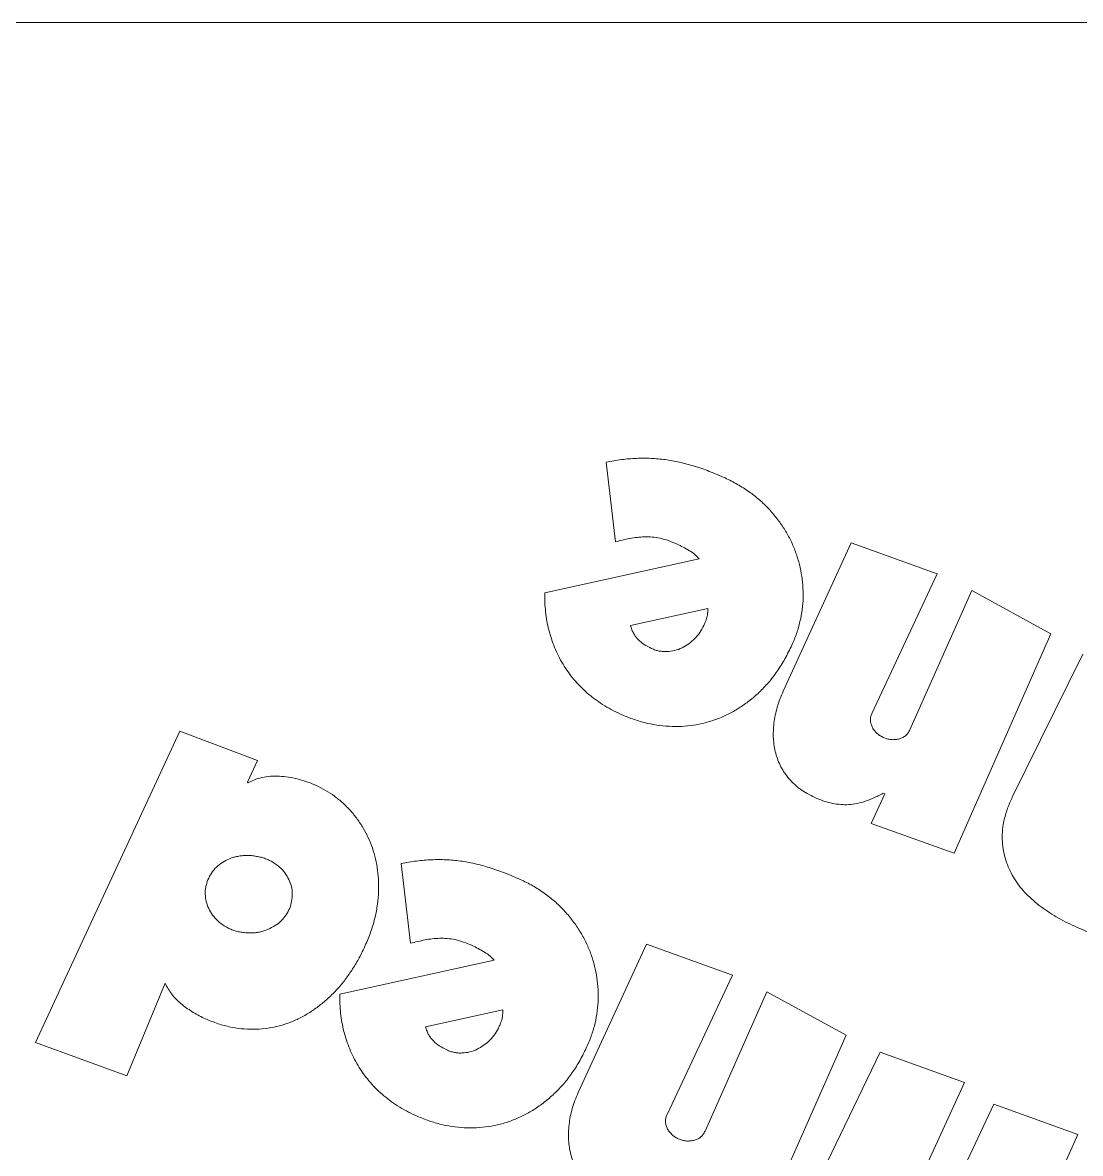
# Model space of a CAD drawing. Header units: inches. Extents: x 0.3 to 10.08, y -5.3 to -0.21.
# Drawn here: x 4.498 to 5.583, y -1.375 to -0.214 of the extents above; entities that cross this region are included whole.
import ezdxf

# ---------------------------------------------------------------- set-up
doc = ezdxf.new("R2010")
doc.units = ezdxf.units.IN
doc.header["$MEASUREMENT"] = 0
doc.layers.add('Layer 1', color=7, linetype='Continuous')

# ---------------------------------------------------------------- blocks, each defined once
blk = doc.blocks.new('block 166')
at = {"layer": 'Layer 1', "color": 7, "lineweight": 15, "true_color": 0xffffff}
blk.add_open_spline([(4.987, -1.2448), (4.9857, -1.2472), (4.9845, -1.2496), (4.983, -1.2519), (4.9815, -1.2541), (4.9797, -1.2562), (4.9778, -1.2582), (4.9759, -1.2601), (4.9738, -1.2619), (4.9716, -1.2635), (4.9694, -1.2651), (4.9671, -1.2665), (4.9646, -1.2676), (4.9622, -1.2688), (4.9597, -1.2697), (4.9571, -1.2704), (4.9545, -1.2711), (4.9519, -1.2714), (4.9493, -1.2715), (4.9479, -1.2716), (4.9466, -1.2716), (4.9452, -1.2715), (4.9439, -1.2714), (4.9426, -1.2712), (4.9413, -1.2709), (4.9399, -1.2706), (4.9386, -1.2703), (4.9373, -1.2699), (4.936, -1.2695), (4.9347, -1.2689), (4.9334, -1.2683)], degree=3, knots=[0, 0, 0, 0, 1, 1, 1, 2, 2, 2, 3, 3, 3, 4, 4, 4, 5, 5, 5, 6, 6, 6, 7, 7, 7, 8, 8, 8, 9, 9, 9, 10, 10, 10, 10], dxfattribs=at)
blk = doc.blocks.new('block 167')
at = {"layer": 'Layer 1', "color": 7, "lineweight": 15, "true_color": 0xffffff}
blk.add_lwpolyline([(4.9118, -1.2447), (4.9909, -1.2271)], dxfattribs=at)
blk = doc.blocks.new('block 168')
at = {"layer": 'Layer 1', "color": 7, "lineweight": 15, "true_color": 0xffffff}
blk.add_open_spline([(4.9334, -1.2683), (4.9308, -1.267), (4.9282, -1.2658), (4.9258, -1.2642), (4.9236, -1.2628), (4.9215, -1.2611), (4.9197, -1.2592), (4.9188, -1.2583), (4.9179, -1.2574), (4.9172, -1.2563), (4.9164, -1.2553), (4.9157, -1.2541), (4.915, -1.253), (4.9144, -1.2517), (4.9137, -1.2504), (4.9132, -1.2491), (4.9127, -1.2476), (4.9123, -1.2461), (4.9118, -1.2447)], degree=3, knots=[0, 0, 0, 0, 1, 1, 1, 2, 2, 2, 3, 3, 3, 4, 4, 4, 5, 5, 5, 6, 6, 6, 6], dxfattribs=at)
blk = doc.blocks.new('block 169')
at = {"layer": 'Layer 1', "color": 7, "lineweight": 15, "true_color": 0xffffff}
blk.add_open_spline([(4.9909, -1.2271), (4.9909, -1.2283), (4.9909, -1.2296), (4.9909, -1.2308), (4.9908, -1.232), (4.9908, -1.2332), (4.9906, -1.2343), (4.9905, -1.235), (4.9904, -1.2356), (4.9902, -1.2363), (4.99, -1.2371), (4.9898, -1.2379), (4.9895, -1.2386), (4.9891, -1.2396), (4.9888, -1.2405), (4.9884, -1.2415), (4.988, -1.2426), (4.9875, -1.2437), (4.987, -1.2448)], degree=3, knots=[0, 0, 0, 0, 1, 1, 1, 2, 2, 2, 3, 3, 3, 4, 4, 4, 5, 5, 5, 6, 6, 6, 6], dxfattribs=at)
blk = doc.blocks.new('block 170')
at = {"layer": 'Layer 1', "color": 7, "lineweight": 15, "true_color": 0xffffff}
blk.add_open_spline([(4.7749, -1.1119), (4.7746, -1.1143), (4.7742, -1.1168), (4.7736, -1.1192), (4.7729, -1.1217), (4.7719, -1.1241), (4.7707, -1.1264), (4.7694, -1.1287), (4.768, -1.1309), (4.7663, -1.1329), (4.7646, -1.135), (4.7627, -1.1368), (4.7607, -1.1385), (4.7585, -1.1402), (4.7562, -1.1416), (4.7538, -1.1428), (4.7513, -1.1442), (4.7486, -1.1453), (4.7459, -1.1462), (4.7445, -1.1466), (4.743, -1.1471), (4.7415, -1.1474), (4.74, -1.1477), (4.7385, -1.1479), (4.7369, -1.1481), (4.7353, -1.1482), (4.7337, -1.1483), (4.732, -1.1483), (4.7303, -1.1483), (4.7286, -1.1482), (4.7269, -1.1481)], degree=3, knots=[0, 0, 0, 0, 1, 1, 1, 2, 2, 2, 3, 3, 3, 4, 4, 4, 5, 5, 5, 6, 6, 6, 7, 7, 7, 8, 8, 8, 9, 9, 9, 10, 10, 10, 10], dxfattribs=at)
blk = doc.blocks.new('block 171')
at = {"layer": 'Layer 1', "color": 7, "lineweight": 15, "true_color": 0xffffff}
blk.add_open_spline([(4.6858, -1.1049), (4.6862, -1.1023), (4.6865, -1.0998), (4.6872, -1.0974), (4.6879, -1.0949), (4.6889, -1.0925), (4.6901, -1.0902), (4.6913, -1.0879), (4.6928, -1.0858), (4.6944, -1.0838), (4.6961, -1.0818), (4.698, -1.0799), (4.7001, -1.0783), (4.7022, -1.0766), (4.7045, -1.0752), (4.7069, -1.0739), (4.7094, -1.0726), (4.712, -1.0716), (4.7147, -1.0707), (4.7161, -1.0703), (4.7175, -1.07), (4.719, -1.0697), (4.7205, -1.0694), (4.722, -1.0692), (4.7235, -1.0691), (4.7251, -1.0689), (4.7266, -1.0688), (4.7282, -1.0688), (4.7299, -1.0688), (4.7315, -1.0689), (4.7332, -1.069)], degree=3, knots=[0, 0, 0, 0, 1, 1, 1, 2, 2, 2, 3, 3, 3, 4, 4, 4, 5, 5, 5, 6, 6, 6, 7, 7, 7, 8, 8, 8, 9, 9, 9, 10, 10, 10, 10], dxfattribs=at)
blk = doc.blocks.new('block 172')
at = {"layer": 'Layer 1', "color": 7, "lineweight": 15, "true_color": 0xffffff}
blk.add_open_spline([(4.7269, -1.1481), (4.7253, -1.1479), (4.7237, -1.1477), (4.7221, -1.1474), (4.7205, -1.1472), (4.7189, -1.1469), (4.7174, -1.1464), (4.7159, -1.146), (4.7145, -1.1455), (4.7131, -1.145), (4.7117, -1.1444), (4.7103, -1.1438), (4.709, -1.1431), (4.7065, -1.1418), (4.704, -1.1403), (4.7017, -1.1385), (4.6996, -1.1369), (4.6976, -1.135), (4.6958, -1.133), (4.694, -1.131), (4.6924, -1.1289), (4.691, -1.1267), (4.6897, -1.1244), (4.6887, -1.122), (4.6878, -1.1196), (4.687, -1.1172), (4.6863, -1.1147), (4.686, -1.1122), (4.6857, -1.1098), (4.6857, -1.1073), (4.6858, -1.1049)], degree=3, knots=[0, 0, 0, 0, 1, 1, 1, 2, 2, 2, 3, 3, 3, 4, 4, 4, 5, 5, 5, 6, 6, 6, 7, 7, 7, 8, 8, 8, 9, 9, 9, 10, 10, 10, 10], dxfattribs=at)
blk = doc.blocks.new('block 173')
at = {"layer": 'Layer 1', "color": 7, "lineweight": 15, "true_color": 0xffffff}
blk.add_open_spline([(4.7332, -1.069), (4.7349, -1.0692), (4.7366, -1.0694), (4.7382, -1.0697), (4.7398, -1.0699), (4.7414, -1.0703), (4.743, -1.0707), (4.7445, -1.0711), (4.746, -1.0715), (4.7475, -1.0721), (4.7489, -1.0726), (4.7503, -1.0732), (4.7516, -1.0738), (4.7542, -1.0751), (4.7566, -1.0766), (4.7589, -1.0783), (4.7611, -1.0799), (4.7631, -1.0817), (4.7649, -1.0837), (4.7667, -1.0857), (4.7682, -1.0878), (4.7696, -1.0901), (4.7709, -1.0923), (4.772, -1.0945), (4.7729, -1.0969), (4.7738, -1.0993), (4.7745, -1.1018), (4.7748, -1.1043), (4.7751, -1.1068), (4.775, -1.1093), (4.7749, -1.1119)], degree=3, knots=[0, 0, 0, 0, 1, 1, 1, 2, 2, 2, 3, 3, 3, 4, 4, 4, 5, 5, 5, 6, 6, 6, 7, 7, 7, 8, 8, 8, 9, 9, 9, 10, 10, 10, 10], dxfattribs=at)
blk = doc.blocks.new('block 182')
at = {"layer": 'Layer 1', "color": 7, "lineweight": 15, "true_color": 0xffffff}
blk.add_open_spline([(5.2011, -0.8152), (5.2011, -0.8164), (5.2011, -0.8176), (5.2011, -0.8189), (5.201, -0.82), (5.201, -0.8212), (5.2008, -0.8224), (5.2007, -0.823), (5.2006, -0.8237), (5.2004, -0.8243), (5.2002, -0.8251), (5.1999, -0.8259), (5.1997, -0.8267), (5.1993, -0.8277), (5.199, -0.8286), (5.1986, -0.8295), (5.1982, -0.8306), (5.1977, -0.8317), (5.1972, -0.8328)], degree=3, knots=[0, 0, 0, 0, 1, 1, 1, 2, 2, 2, 3, 3, 3, 4, 4, 4, 5, 5, 5, 6, 6, 6, 6], dxfattribs=at)
blk = doc.blocks.new('block 183')
at = {"layer": 'Layer 1', "color": 7, "lineweight": 15, "true_color": 0xffffff}
blk.add_open_spline([(5.1972, -0.8328), (5.1959, -0.8353), (5.1947, -0.8377), (5.1931, -0.8399), (5.1916, -0.8422), (5.1899, -0.8443), (5.188, -0.8462), (5.1861, -0.8482), (5.184, -0.85), (5.1818, -0.8515), (5.1796, -0.8531), (5.1773, -0.8545), (5.1748, -0.8557), (5.1724, -0.8569), (5.1699, -0.8578), (5.1673, -0.8585), (5.1647, -0.8591), (5.1621, -0.8595), (5.1594, -0.8596), (5.1581, -0.8596), (5.1568, -0.8596), (5.1554, -0.8595), (5.1541, -0.8594), (5.1528, -0.8592), (5.1515, -0.859), (5.1501, -0.8587), (5.1488, -0.8584), (5.1475, -0.858), (5.1462, -0.8575), (5.1449, -0.8569), (5.1436, -0.8564)], degree=3, knots=[0, 0, 0, 0, 1, 1, 1, 2, 2, 2, 3, 3, 3, 4, 4, 4, 5, 5, 5, 6, 6, 6, 7, 7, 7, 8, 8, 8, 9, 9, 9, 10, 10, 10, 10], dxfattribs=at)
blk = doc.blocks.new('block 184')
at = {"layer": 'Layer 1', "color": 7, "lineweight": 15, "true_color": 0xffffff}
blk.add_open_spline([(5.1436, -0.8564), (5.141, -0.8551), (5.1384, -0.8538), (5.136, -0.8522), (5.1338, -0.8508), (5.1317, -0.8491), (5.1299, -0.8473), (5.129, -0.8464), (5.1281, -0.8454), (5.1274, -0.8444), (5.1266, -0.8433), (5.1259, -0.8422), (5.1252, -0.841), (5.1246, -0.8397), (5.1239, -0.8385), (5.1234, -0.8371), (5.1229, -0.8357), (5.1225, -0.8342), (5.122, -0.8327)], degree=3, knots=[0, 0, 0, 0, 1, 1, 1, 2, 2, 2, 3, 3, 3, 4, 4, 4, 5, 5, 5, 6, 6, 6, 6], dxfattribs=at)
blk = doc.blocks.new('block 185')
at = {"layer": 'Layer 1', "color": 7, "lineweight": 15, "true_color": 0xffffff}
blk.add_lwpolyline([(5.122, -0.8327), (5.2011, -0.8152)], dxfattribs=at)
blk = doc.blocks.new('block 186')
at = {"layer": 'Layer 1', "color": 7, "lineweight": 15, "true_color": 0xffffff}
blk.add_lwpolyline([(5.4538, -1.0666), (5.5532, -0.8412)], dxfattribs=at)
blk = doc.blocks.new('block 187')
at = {"layer": 'Layer 1', "color": 7, "lineweight": 15, "true_color": 0xffffff}
blk.add_lwpolyline([(5.5532, -0.8412), (5.4721, -0.7969)], dxfattribs=at)
blk = doc.blocks.new('block 188')
at = {"layer": 'Layer 1', "color": 7, "lineweight": 15, "true_color": 0xffffff}
blk.add_lwpolyline([(5.4721, -0.7969), (5.4086, -0.9397)], dxfattribs=at)
blk = doc.blocks.new('block 189')
at = {"layer": 'Layer 1', "color": 7, "lineweight": 15, "true_color": 0xffffff}
blk.add_open_spline([(5.4086, -0.9397), (5.4079, -0.9409), (5.4073, -0.9422), (5.4065, -0.9433), (5.4058, -0.9443), (5.4049, -0.9453), (5.4039, -0.946), (5.4029, -0.9469), (5.4018, -0.9475), (5.4006, -0.9481), (5.3994, -0.9486), (5.3981, -0.949), (5.3968, -0.9493), (5.3955, -0.9496), (5.3942, -0.9498), (5.3928, -0.9499), (5.3915, -0.95), (5.3902, -0.95), (5.3889, -0.9498), (5.3876, -0.9497), (5.3863, -0.9494), (5.385, -0.9491), (5.3837, -0.9487), (5.3825, -0.9482), (5.3812, -0.9477)], degree=3, knots=[0, 0, 0, 0, 1, 1, 1, 2, 2, 2, 3, 3, 3, 4, 4, 4, 5, 5, 5, 6, 6, 6, 7, 7, 7, 8, 8, 8, 8], dxfattribs=at)
blk = doc.blocks.new('block 190')
at = {"layer": 'Layer 1', "color": 7, "lineweight": 15, "true_color": 0xffffff}
blk.add_open_spline([(5.3812, -0.9477), (5.38, -0.947), (5.3787, -0.9464), (5.3775, -0.9456), (5.3764, -0.9449), (5.3753, -0.944), (5.3744, -0.9431), (5.3734, -0.9422), (5.3726, -0.9412), (5.3718, -0.9402), (5.371, -0.9391), (5.3703, -0.9379), (5.3697, -0.9367), (5.3692, -0.9355), (5.3687, -0.9343), (5.3684, -0.9331), (5.3681, -0.9319), (5.368, -0.9307), (5.368, -0.9296), (5.368, -0.9283), (5.3681, -0.9271), (5.3685, -0.926), (5.3688, -0.9248), (5.3693, -0.9237), (5.3699, -0.9225)], degree=3, knots=[0, 0, 0, 0, 1, 1, 1, 2, 2, 2, 3, 3, 3, 4, 4, 4, 5, 5, 5, 6, 6, 6, 7, 7, 7, 8, 8, 8, 8], dxfattribs=at)
blk = doc.blocks.new('block 191')
at = {"layer": 'Layer 1', "color": 7, "lineweight": 15, "true_color": 0xffffff}
blk.add_lwpolyline([(5.3699, -0.9225), (5.4366, -0.7798)], dxfattribs=at)
blk = doc.blocks.new('block 192')
at = {"layer": 'Layer 1', "color": 7, "lineweight": 15, "true_color": 0xffffff}
blk.add_lwpolyline([(5.4366, -0.7798), (5.3484, -0.7479)], dxfattribs=at)
blk = doc.blocks.new('block 193')
at = {"layer": 'Layer 1', "color": 7, "lineweight": 15, "true_color": 0xffffff}
blk.add_lwpolyline([(5.3484, -0.7479), (5.2786, -0.9002)], dxfattribs=at)
blk = doc.blocks.new('block 194')
at = {"layer": 'Layer 1', "color": 7, "lineweight": 15, "true_color": 0xffffff}
blk.add_open_spline([(5.2786, -0.9002), (5.2774, -0.903), (5.2763, -0.9057), (5.2752, -0.9085), (5.2742, -0.9112), (5.2733, -0.9139), (5.2725, -0.9167), (5.2717, -0.9194), (5.271, -0.9221), (5.2704, -0.9248), (5.2699, -0.9275), (5.2694, -0.9303), (5.2691, -0.933), (5.2688, -0.9357), (5.2686, -0.9383), (5.2685, -0.941), (5.2684, -0.9436), (5.2684, -0.9463), (5.2685, -0.9489), (5.2687, -0.9514), (5.269, -0.954), (5.2694, -0.9565), (5.2698, -0.959), (5.2703, -0.9614), (5.2709, -0.9639), (5.2716, -0.9663), (5.2723, -0.9687), (5.2732, -0.971), (5.2741, -0.9733), (5.2751, -0.9756), (5.2762, -0.9777), (5.2774, -0.98), (5.2786, -0.9821), (5.28, -0.9841), (5.2815, -0.9862), (5.283, -0.9882), (5.2846, -0.9901), (5.2863, -0.9921), (5.2881, -0.9939), (5.29, -0.9957), (5.2919, -0.9975), (5.294, -0.9992), (5.2962, -1.0008), (5.2984, -1.0024), (5.3008, -1.0039), (5.3032, -1.0053), (5.3058, -1.0068), (5.3084, -1.0081), (5.311, -1.0094)], degree=3, knots=[0, 0, 0, 0, 1, 1, 1, 2, 2, 2, 3, 3, 3, 4, 4, 4, 5, 5, 5, 6, 6, 6, 7, 7, 7, 8, 8, 8, 9, 9, 9, 10, 10, 10, 11, 11, 11, 12, 12, 12, 13, 13, 13, 14, 14, 14, 15, 15, 15, 16, 16, 16, 16], dxfattribs=at)
blk = doc.blocks.new('block 195')
at = {"layer": 'Layer 1', "color": 7, "lineweight": 15, "true_color": 0xffffff}
blk.add_open_spline([(5.311, -1.0094), (5.3137, -1.0105), (5.3164, -1.0117), (5.3191, -1.0126), (5.3218, -1.0136), (5.3245, -1.0143), (5.3272, -1.0149), (5.3299, -1.0155), (5.3327, -1.016), (5.3355, -1.0163), (5.3382, -1.0166), (5.3409, -1.0167), (5.3437, -1.0167), (5.3465, -1.0166), (5.3494, -1.0164), (5.3522, -1.0159), (5.3553, -1.0154), (5.3583, -1.0146), (5.3613, -1.0137), (5.3646, -1.0127), (5.3678, -1.0114), (5.371, -1.01), (5.3745, -1.0084), (5.3778, -1.0066), (5.3812, -1.0049)], degree=3, knots=[0, 0, 0, 0, 1, 1, 1, 2, 2, 2, 3, 3, 3, 4, 4, 4, 5, 5, 5, 6, 6, 6, 7, 7, 7, 8, 8, 8, 8], dxfattribs=at)
blk = doc.blocks.new('block 196')
at = {"layer": 'Layer 1', "color": 7, "lineweight": 15, "true_color": 0xffffff}
blk.add_lwpolyline([(5.3812, -1.0049), (5.3828, -1.0055)], dxfattribs=at)
blk = doc.blocks.new('block 197')
at = {"layer": 'Layer 1', "color": 7, "lineweight": 15, "true_color": 0xffffff}
blk.add_lwpolyline([(5.3828, -1.0055), (5.3689, -1.0359)], dxfattribs=at)
blk = doc.blocks.new('block 198')
at = {"layer": 'Layer 1', "color": 7, "lineweight": 15, "true_color": 0xffffff}
blk.add_lwpolyline([(5.3689, -1.0359), (5.4538, -1.0666)], dxfattribs=at)
blk = doc.blocks.new('block 199')
at = {"layer": 'Layer 1', "color": 7, "lineweight": 15, "true_color": 0xffffff}
blk.add_lwpolyline([(5.586, -0.8621), (5.5136, -1.0089)], dxfattribs=at)
blk = doc.blocks.new('block 200')
at = {"layer": 'Layer 1', "color": 7, "lineweight": 15, "true_color": 0xffffff}
blk.add_open_spline([(5.5136, -1.0089), (5.5119, -1.0127), (5.5102, -1.0165), (5.5088, -1.0204), (5.5074, -1.024), (5.5063, -1.0277), (5.5054, -1.0315), (5.5046, -1.035), (5.504, -1.0385), (5.5036, -1.0421), (5.5033, -1.0455), (5.5032, -1.0489), (5.5033, -1.0523), (5.5034, -1.0555), (5.5038, -1.0588), (5.5043, -1.0621), (5.5048, -1.0652), (5.5054, -1.0683), (5.5063, -1.0714), (5.5071, -1.0744), (5.5081, -1.0774), (5.5094, -1.0803), (5.5106, -1.0832), (5.512, -1.0861), (5.5135, -1.0889), (5.515, -1.0916), (5.5167, -1.0943), (5.5186, -1.097), (5.5204, -1.0996), (5.5224, -1.1021), (5.5245, -1.1045), (5.5267, -1.107), (5.529, -1.1094), (5.5314, -1.1117), (5.5339, -1.1141), (5.5365, -1.1163), (5.5392, -1.1184), (5.5419, -1.1206), (5.5447, -1.1226), (5.5476, -1.1246), (5.5504, -1.1266), (5.5534, -1.1286), (5.5564, -1.1304), (5.5593, -1.1322), (5.5624, -1.1339), (5.5655, -1.1356), (5.5686, -1.1372), (5.5718, -1.1387), (5.5749, -1.1403)], degree=3, knots=[0, 0, 0, 0, 1, 1, 1, 2, 2, 2, 3, 3, 3, 4, 4, 4, 5, 5, 5, 6, 6, 6, 7, 7, 7, 8, 8, 8, 9, 9, 9, 10, 10, 10, 11, 11, 11, 12, 12, 12, 13, 13, 13, 14, 14, 14, 15, 15, 15, 16, 16, 16, 16], dxfattribs=at)
blk = doc.blocks.new('block 201')
at = {"layer": 'Layer 1', "color": 7, "lineweight": 15, "true_color": 0xffffff}
blk.add_open_spline([(5.5749, -1.1403), (5.582, -1.1434), (5.5891, -1.1465), (5.5962, -1.1494), (5.6033, -1.1522), (5.6104, -1.1548), (5.6176, -1.1572), (5.6212, -1.1584), (5.6247, -1.1595), (5.6283, -1.1606), (5.6319, -1.1616), (5.6355, -1.1625), (5.6391, -1.1634), (5.6426, -1.1643), (5.6462, -1.1651), (5.6497, -1.1658), (5.6533, -1.1665), (5.6569, -1.1671), (5.6605, -1.1676)], degree=3, knots=[0, 0, 0, 0, 1, 1, 1, 2, 2, 2, 3, 3, 3, 4, 4, 4, 5, 5, 5, 6, 6, 6, 6], dxfattribs=at)
blk = doc.blocks.new('block 213')
at = {"layer": 'Layer 1', "color": 7, "lineweight": 15, "true_color": 0xffffff}
blk.add_lwpolyline([(4.6053, -1.2951), (4.6446, -1.1998)], dxfattribs=at)
blk = doc.blocks.new('block 214')
at = {"layer": 'Layer 1', "color": 7, "lineweight": 15, "true_color": 0xffffff}
blk.add_open_spline([(4.6446, -1.1998), (4.6456, -1.2018), (4.6466, -1.2038), (4.6477, -1.2057), (4.6488, -1.2076), (4.65, -1.2094), (4.6514, -1.2111), (4.6527, -1.2129), (4.6542, -1.2146), (4.6558, -1.2162), (4.6574, -1.2178), (4.6591, -1.2193), (4.6608, -1.2208), (4.6626, -1.2223), (4.6644, -1.2237), (4.6663, -1.2251), (4.6681, -1.2264), (4.67, -1.2277), (4.672, -1.229), (4.674, -1.2302), (4.676, -1.2314), (4.6781, -1.2325), (4.6801, -1.2337), (4.6823, -1.2347), (4.6844, -1.2357)], degree=3, knots=[0, 0, 0, 0, 1, 1, 1, 2, 2, 2, 3, 3, 3, 4, 4, 4, 5, 5, 5, 6, 6, 6, 7, 7, 7, 8, 8, 8, 8], dxfattribs=at)
blk = doc.blocks.new('block 215')
at = {"layer": 'Layer 1', "color": 7, "lineweight": 15, "true_color": 0xffffff}
blk.add_open_spline([(4.6844, -1.2357), (4.6887, -1.2375), (4.6929, -1.2393), (4.6973, -1.2409), (4.7015, -1.2424), (4.7057, -1.2436), (4.7101, -1.2445), (4.7142, -1.2455), (4.7184, -1.2462), (4.7227, -1.2466), (4.7268, -1.247), (4.731, -1.2472), (4.7351, -1.2472), (4.7392, -1.2471), (4.7432, -1.2468), (4.7472, -1.2464), (4.7512, -1.2459), (4.7551, -1.2452), (4.7589, -1.2443), (4.7628, -1.2434), (4.7666, -1.2423), (4.7703, -1.241), (4.774, -1.2396), (4.7777, -1.2381), (4.7812, -1.2364), (4.7848, -1.2346), (4.7883, -1.2327), (4.7917, -1.2307), (4.7951, -1.2285), (4.7984, -1.2263), (4.8016, -1.2238), (4.8049, -1.2213), (4.8081, -1.2187), (4.8111, -1.216), (4.8142, -1.2131), (4.8172, -1.2102), (4.8201, -1.2071), (4.823, -1.2039), (4.8258, -1.2006), (4.8284, -1.1973), (4.8311, -1.1938), (4.8336, -1.1903), (4.836, -1.1867), (4.8385, -1.1829), (4.8408, -1.1791), (4.8429, -1.1752), (4.8451, -1.1712), (4.8471, -1.1671), (4.8491, -1.163)], degree=3, knots=[0, 0, 0, 0, 1, 1, 1, 2, 2, 2, 3, 3, 3, 4, 4, 4, 5, 5, 5, 6, 6, 6, 7, 7, 7, 8, 8, 8, 9, 9, 9, 10, 10, 10, 11, 11, 11, 12, 12, 12, 13, 13, 13, 14, 14, 14, 15, 15, 15, 16, 16, 16, 16], dxfattribs=at)
blk = doc.blocks.new('block 216')
at = {"layer": 'Layer 1', "color": 7, "lineweight": 15, "true_color": 0xffffff}
blk.add_open_spline([(4.8491, -1.163), (4.8511, -1.1584), (4.853, -1.1538), (4.8548, -1.1491), (4.8564, -1.1447), (4.8579, -1.1402), (4.8591, -1.1356), (4.8602, -1.1311), (4.8612, -1.1267), (4.8619, -1.1221), (4.8626, -1.1178), (4.8631, -1.1134), (4.8633, -1.109), (4.8636, -1.1048), (4.8636, -1.1005), (4.8635, -1.0963), (4.8633, -1.0922), (4.863, -1.0881), (4.8625, -1.0841), (4.862, -1.0801), (4.8613, -1.0762), (4.8604, -1.0723), (4.8595, -1.0685), (4.8584, -1.0648), (4.8572, -1.0611), (4.8559, -1.0575), (4.8545, -1.054), (4.8529, -1.0506), (4.8513, -1.0472), (4.8496, -1.0439), (4.8477, -1.0407), (4.8458, -1.0375), (4.8438, -1.0344), (4.8416, -1.0314), (4.8394, -1.0284), (4.8371, -1.0255), (4.8346, -1.0227), (4.8321, -1.02), (4.8295, -1.0174), (4.8267, -1.0149), (4.824, -1.0125), (4.8212, -1.0101), (4.8183, -1.008), (4.8154, -1.0058), (4.8124, -1.0038), (4.8092, -1.002), (4.8061, -1.0001), (4.8028, -0.9985), (4.7995, -0.9969)], degree=3, knots=[0, 0, 0, 0, 1, 1, 1, 2, 2, 2, 3, 3, 3, 4, 4, 4, 5, 5, 5, 6, 6, 6, 7, 7, 7, 8, 8, 8, 9, 9, 9, 10, 10, 10, 11, 11, 11, 12, 12, 12, 13, 13, 13, 14, 14, 14, 15, 15, 15, 16, 16, 16, 16], dxfattribs=at)
blk = doc.blocks.new('block 217')
at = {"layer": 'Layer 1', "color": 7, "lineweight": 15, "true_color": 0xffffff}
blk.add_open_spline([(4.7995, -0.9969), (4.7967, -0.9957), (4.7939, -0.9945), (4.7911, -0.9935), (4.7882, -0.9924), (4.7853, -0.9916), (4.7824, -0.9908), (4.7794, -0.99), (4.7764, -0.9894), (4.7733, -0.9888), (4.7703, -0.9883), (4.7672, -0.9879), (4.764, -0.9876), (4.761, -0.9873), (4.7579, -0.9872), (4.7548, -0.9873), (4.7518, -0.9875), (4.7489, -0.9878), (4.746, -0.9883), (4.7431, -0.9889), (4.7404, -0.9896), (4.7377, -0.9906), (4.735, -0.9916), (4.7324, -0.9929), (4.7298, -0.9941)], degree=3, knots=[0, 0, 0, 0, 1, 1, 1, 2, 2, 2, 3, 3, 3, 4, 4, 4, 5, 5, 5, 6, 6, 6, 7, 7, 7, 8, 8, 8, 8], dxfattribs=at)
blk = doc.blocks.new('block 218')
at = {"layer": 'Layer 1', "color": 7, "lineweight": 15, "true_color": 0xffffff}
blk.add_lwpolyline([(4.7298, -0.9941), (4.729, -0.9937)], dxfattribs=at)
blk = doc.blocks.new('block 219')
at = {"layer": 'Layer 1', "color": 7, "lineweight": 15, "true_color": 0xffffff}
blk.add_lwpolyline([(4.729, -0.9937), (4.7393, -0.9713)], dxfattribs=at)
blk = doc.blocks.new('block 220')
at = {"layer": 'Layer 1', "color": 7, "lineweight": 15, "true_color": 0xffffff}
blk.add_lwpolyline([(4.7393, -0.9713), (4.6598, -0.9411)], dxfattribs=at)
blk = doc.blocks.new('block 221')
at = {"layer": 'Layer 1', "color": 7, "lineweight": 15, "true_color": 0xffffff}
blk.add_lwpolyline([(4.6598, -0.9411), (4.5115, -1.2608)], dxfattribs=at)
blk = doc.blocks.new('block 222')
at = {"layer": 'Layer 1', "color": 7, "lineweight": 15, "true_color": 0xffffff}
blk.add_lwpolyline([(4.5115, -1.2608), (4.6053, -1.2951)], dxfattribs=at)
blk = doc.blocks.new('block 223')
at = {"layer": 'Layer 1', "color": 7, "lineweight": 15, "true_color": 0xffffff}
blk.add_lwpolyline([(5.2436, -1.4786), (5.3431, -1.2532)], dxfattribs=at)
blk = doc.blocks.new('block 224')
at = {"layer": 'Layer 1', "color": 7, "lineweight": 15, "true_color": 0xffffff}
blk.add_lwpolyline([(5.3431, -1.2532), (5.2619, -1.2089)], dxfattribs=at)
blk = doc.blocks.new('block 225')
at = {"layer": 'Layer 1', "color": 7, "lineweight": 15, "true_color": 0xffffff}
blk.add_lwpolyline([(5.2619, -1.2089), (5.1984, -1.3517)], dxfattribs=at)
blk = doc.blocks.new('block 226')
at = {"layer": 'Layer 1', "color": 7, "lineweight": 15, "true_color": 0xffffff}
blk.add_open_spline([(5.1984, -1.3517), (5.1977, -1.3529), (5.1971, -1.3541), (5.1963, -1.3552), (5.1956, -1.3563), (5.1947, -1.3572), (5.1937, -1.358), (5.1927, -1.3588), (5.1916, -1.3595), (5.1904, -1.36), (5.1892, -1.3606), (5.1879, -1.361), (5.1867, -1.3613), (5.1853, -1.3616), (5.184, -1.3617), (5.1826, -1.3618), (5.1813, -1.3619), (5.18, -1.3619), (5.1787, -1.3618), (5.1774, -1.3616), (5.176, -1.3614), (5.1748, -1.361), (5.1735, -1.3606), (5.1723, -1.3601), (5.171, -1.3596)], degree=3, knots=[0, 0, 0, 0, 1, 1, 1, 2, 2, 2, 3, 3, 3, 4, 4, 4, 5, 5, 5, 6, 6, 6, 7, 7, 7, 8, 8, 8, 8], dxfattribs=at)
blk = doc.blocks.new('block 227')
at = {"layer": 'Layer 1', "color": 7, "lineweight": 15, "true_color": 0xffffff}
blk.add_open_spline([(5.171, -1.3596), (5.1698, -1.359), (5.1685, -1.3583), (5.1673, -1.3576), (5.1662, -1.3568), (5.1651, -1.356), (5.1642, -1.355), (5.1632, -1.3541), (5.1624, -1.3531), (5.1616, -1.3521), (5.1608, -1.351), (5.1601, -1.3499), (5.1595, -1.3486), (5.159, -1.3475), (5.1585, -1.3463), (5.1582, -1.345), (5.1579, -1.3439), (5.1578, -1.3427), (5.1578, -1.3415), (5.1578, -1.3403), (5.158, -1.3391), (5.1583, -1.3379), (5.1586, -1.3367), (5.1591, -1.3356), (5.1597, -1.3345)], degree=3, knots=[0, 0, 0, 0, 1, 1, 1, 2, 2, 2, 3, 3, 3, 4, 4, 4, 5, 5, 5, 6, 6, 6, 7, 7, 7, 8, 8, 8, 8], dxfattribs=at)
blk = doc.blocks.new('block 228')
at = {"layer": 'Layer 1', "color": 7, "lineweight": 15, "true_color": 0xffffff}
blk.add_lwpolyline([(5.1597, -1.3345), (5.2264, -1.1917)], dxfattribs=at)
blk = doc.blocks.new('block 229')
at = {"layer": 'Layer 1', "color": 7, "lineweight": 15, "true_color": 0xffffff}
blk.add_lwpolyline([(5.2264, -1.1917), (5.1382, -1.1599)], dxfattribs=at)
blk = doc.blocks.new('block 230')
at = {"layer": 'Layer 1', "color": 7, "lineweight": 15, "true_color": 0xffffff}
blk.add_lwpolyline([(5.1382, -1.1599), (5.0684, -1.3122)], dxfattribs=at)
blk = doc.blocks.new('block 231')
at = {"layer": 'Layer 1', "color": 7, "lineweight": 15, "true_color": 0xffffff}
blk.add_open_spline([(5.0684, -1.3122), (5.0672, -1.3149), (5.0661, -1.3176), (5.065, -1.3204), (5.064, -1.3231), (5.0631, -1.3258), (5.0622, -1.3286), (5.0615, -1.3313), (5.0608, -1.334), (5.0602, -1.3368), (5.0597, -1.3395), (5.0593, -1.3422), (5.0589, -1.3449), (5.0586, -1.3476), (5.0584, -1.3503), (5.0583, -1.353), (5.0582, -1.3556), (5.0582, -1.3582), (5.0584, -1.3608), (5.0585, -1.3634), (5.0588, -1.3659), (5.0592, -1.3684), (5.0596, -1.3709), (5.0601, -1.3734), (5.0608, -1.3758), (5.0614, -1.3782), (5.0621, -1.3806), (5.063, -1.383), (5.0639, -1.3853), (5.0649, -1.3875), (5.066, -1.3897), (5.0672, -1.3919), (5.0684, -1.394), (5.0698, -1.3961), (5.0713, -1.3982), (5.0728, -1.4001), (5.0744, -1.4021), (5.0761, -1.404), (5.0779, -1.4059), (5.0798, -1.4076), (5.0817, -1.4095), (5.0838, -1.4112), (5.086, -1.4127), (5.0882, -1.4144), (5.0906, -1.4159), (5.093, -1.4172), (5.0956, -1.4187), (5.0982, -1.42), (5.1009, -1.4213)], degree=3, knots=[0, 0, 0, 0, 1, 1, 1, 2, 2, 2, 3, 3, 3, 4, 4, 4, 5, 5, 5, 6, 6, 6, 7, 7, 7, 8, 8, 8, 9, 9, 9, 10, 10, 10, 11, 11, 11, 12, 12, 12, 13, 13, 13, 14, 14, 14, 15, 15, 15, 16, 16, 16, 16], dxfattribs=at)
blk = doc.blocks.new('block 240')
at = {"layer": 'Layer 1', "color": 7, "lineweight": 15, "true_color": 0xffffff}
blk.add_lwpolyline([(5.3779, -1.2706), (5.2696, -1.4958)], dxfattribs=at)
blk = doc.blocks.new('block 242')
at = {"layer": 'Layer 1', "color": 7, "lineweight": 15, "true_color": 0xffffff}
blk.add_lwpolyline([(5.3607, -1.5289), (5.4647, -1.3018)], dxfattribs=at)
blk = doc.blocks.new('block 243')
at = {"layer": 'Layer 1', "color": 7, "lineweight": 15, "true_color": 0xffffff}
blk.add_lwpolyline([(5.4647, -1.3018), (5.3779, -1.2706)], dxfattribs=at)
blk = doc.blocks.new('block 244')
at = {"layer": 'Layer 1', "color": 7, "lineweight": 15, "true_color": 0xffffff}
blk.add_lwpolyline([(5.4948, -1.3242), (5.3462, -1.6394)], dxfattribs=at)
blk = doc.blocks.new('block 246')
at = {"layer": 'Layer 1', "color": 7, "lineweight": 15, "true_color": 0xffffff}
blk.add_lwpolyline([(5.4384, -1.6731), (5.5808, -1.355)], dxfattribs=at)
blk = doc.blocks.new('block 247')
at = {"layer": 'Layer 1', "color": 7, "lineweight": 15, "true_color": 0xffffff}
blk.add_lwpolyline([(5.5808, -1.355), (5.4948, -1.3242)], dxfattribs=at)
blk = doc.blocks.new('block 296')
at = {"layer": 'Layer 1', "color": 7, "lineweight": 15, "true_color": 0xffffff}
blk.add_lwpolyline([(6.9925, -0.2141), (1.0837, -0.2141)], dxfattribs=at)
blk = doc.blocks.new('block 300')
at = {"layer": 'Layer 1', "color": 7, "lineweight": 15, "true_color": 0xffffff}
blk.add_open_spline([(4.8963, -1.1589), (4.9012, -1.1577), (4.9061, -1.1564), (4.911, -1.1555), (4.916, -1.1546), (4.921, -1.1539), (4.9261, -1.1538), (4.9287, -1.1537), (4.9313, -1.1538), (4.9339, -1.154), (4.9367, -1.1542), (4.9394, -1.1546), (4.9421, -1.1552), (4.945, -1.1559), (4.9478, -1.1567), (4.9506, -1.1577), (4.9537, -1.1588), (4.9566, -1.16), (4.9595, -1.1613)], degree=3, knots=[0, 0, 0, 0, 1, 1, 1, 2, 2, 2, 3, 3, 3, 4, 4, 4, 5, 5, 5, 6, 6, 6, 6], dxfattribs=at)
blk = doc.blocks.new('block 301')
at = {"layer": 'Layer 1', "color": 7, "lineweight": 15, "true_color": 0xffffff}
blk.add_open_spline([(4.9595, -1.1613), (4.9616, -1.1622), (4.9636, -1.1632), (4.9656, -1.1643), (4.9678, -1.1654), (4.97, -1.1667), (4.9722, -1.168), (4.9742, -1.1692), (4.9762, -1.1705), (4.978, -1.1721), (4.9795, -1.1734), (4.9808, -1.1749), (4.9821, -1.1764)], degree=3, knots=[0, 0, 0, 0, 1, 1, 1, 2, 2, 2, 3, 3, 3, 4, 4, 4, 4], dxfattribs=at)
blk = doc.blocks.new('block 302')
at = {"layer": 'Layer 1', "color": 7, "lineweight": 15, "true_color": 0xffffff}
blk.add_lwpolyline([(4.9821, -1.1764), (4.8239, -1.211)], dxfattribs=at)
blk = doc.blocks.new('block 303')
at = {"layer": 'Layer 1', "color": 7, "lineweight": 15, "true_color": 0xffffff}
blk.add_open_spline([(4.8239, -1.211), (4.8238, -1.2143), (4.8238, -1.2177), (4.8239, -1.2209), (4.824, -1.2242), (4.8243, -1.2274), (4.8246, -1.2306), (4.8249, -1.2338), (4.8254, -1.237), (4.8259, -1.2401), (4.8265, -1.2432), (4.8271, -1.2463), (4.8279, -1.2494), (4.8287, -1.2524), (4.8296, -1.2554), (4.8306, -1.2584), (4.8316, -1.2614), (4.8327, -1.2644), (4.8339, -1.2673), (4.8351, -1.2702), (4.8364, -1.2731), (4.8379, -1.2759), (4.8393, -1.2788), (4.8409, -1.2816), (4.8425, -1.2843), (4.8441, -1.2871), (4.8459, -1.2898), (4.8477, -1.2924), (4.8495, -1.2951), (4.8515, -1.2976), (4.8536, -1.3), (4.8557, -1.3025), (4.8578, -1.3049), (4.8601, -1.3072), (4.8623, -1.3095), (4.8647, -1.3117), (4.8671, -1.3138), (4.8696, -1.316), (4.8722, -1.318), (4.8748, -1.32), (4.8775, -1.322), (4.8803, -1.3239), (4.8831, -1.3257), (4.886, -1.3276), (4.889, -1.3293), (4.892, -1.3309), (4.8951, -1.3326), (4.8983, -1.3341), (4.9016, -1.3357)], degree=3, knots=[0, 0, 0, 0, 1, 1, 1, 2, 2, 2, 3, 3, 3, 4, 4, 4, 5, 5, 5, 6, 6, 6, 7, 7, 7, 8, 8, 8, 9, 9, 9, 10, 10, 10, 11, 11, 11, 12, 12, 12, 13, 13, 13, 14, 14, 14, 15, 15, 15, 16, 16, 16, 16], dxfattribs=at)
blk = doc.blocks.new('block 304')
at = {"layer": 'Layer 1', "color": 7, "lineweight": 15, "true_color": 0xffffff}
blk.add_open_spline([(4.9016, -1.3357), (4.9056, -1.3374), (4.9097, -1.3391), (4.9138, -1.3406), (4.9179, -1.3421), (4.922, -1.3433), (4.9262, -1.3444), (4.9303, -1.3454), (4.9345, -1.3463), (4.9387, -1.3469), (4.9429, -1.3475), (4.9471, -1.348), (4.9513, -1.3482), (4.9555, -1.3484), (4.9597, -1.3484), (4.9639, -1.3482), (4.968, -1.348), (4.9721, -1.3477), (4.9762, -1.347), (4.9803, -1.3464), (4.9844, -1.3456), (4.9884, -1.3445), (4.9924, -1.3435), (4.9963, -1.3423), (5.0002, -1.3408), (5.0041, -1.3394), (5.008, -1.3377), (5.0118, -1.3358), (5.0156, -1.3339), (5.0192, -1.3319), (5.0228, -1.3296), (5.0265, -1.3272), (5.0301, -1.3247), (5.0335, -1.322), (5.0371, -1.3192), (5.0405, -1.3163), (5.0438, -1.3132), (5.0471, -1.31), (5.0503, -1.3066), (5.0534, -1.3031), (5.0565, -1.2995), (5.0595, -1.2956), (5.0622, -1.2917), (5.0651, -1.2876), (5.0678, -1.2833), (5.0702, -1.2789), (5.0727, -1.2743), (5.0751, -1.2695), (5.0773, -1.2648)], degree=3, knots=[0, 0, 0, 0, 1, 1, 1, 2, 2, 2, 3, 3, 3, 4, 4, 4, 5, 5, 5, 6, 6, 6, 7, 7, 7, 8, 8, 8, 9, 9, 9, 10, 10, 10, 11, 11, 11, 12, 12, 12, 13, 13, 13, 14, 14, 14, 15, 15, 15, 16, 16, 16, 16], dxfattribs=at)
blk = doc.blocks.new('block 305')
at = {"layer": 'Layer 1', "color": 7, "lineweight": 15, "true_color": 0xffffff}
blk.add_open_spline([(5.0088, -1.0934), (5.0034, -1.091), (4.9981, -1.0887), (4.9926, -1.0866), (4.9875, -1.0846), (4.9823, -1.0828), (4.9771, -1.0812), (4.9721, -1.0797), (4.967, -1.0783), (4.9619, -1.0772), (4.9571, -1.0761), (4.9523, -1.0752), (4.9474, -1.0745), (4.9425, -1.0739), (4.9377, -1.0734), (4.9328, -1.0732), (4.9278, -1.073), (4.9228, -1.073), (4.9179, -1.0732), (4.9127, -1.0734), (4.9076, -1.0738), (4.9025, -1.0745), (4.8972, -1.0751), (4.892, -1.076), (4.8867, -1.077)], degree=3, knots=[0, 0, 0, 0, 1, 1, 1, 2, 2, 2, 3, 3, 3, 4, 4, 4, 5, 5, 5, 6, 6, 6, 7, 7, 7, 8, 8, 8, 8], dxfattribs=at)
blk = doc.blocks.new('block 306')
at = {"layer": 'Layer 1', "color": 7, "lineweight": 15, "true_color": 0xffffff}
blk.add_lwpolyline([(4.8867, -1.077), (4.8963, -1.1589)], dxfattribs=at)
blk = doc.blocks.new('block 320')
at = {"layer": 'Layer 1', "color": 7, "lineweight": 15, "true_color": 0xffffff}
blk.add_open_spline([(5.1065, -0.747), (5.1114, -0.7457), (5.1162, -0.7445), (5.1212, -0.7435), (5.1261, -0.7426), (5.1312, -0.742), (5.1363, -0.7418), (5.1389, -0.7418), (5.1415, -0.7418), (5.1441, -0.742), (5.1469, -0.7423), (5.1496, -0.7427), (5.1523, -0.7433), (5.1552, -0.7439), (5.158, -0.7448), (5.1608, -0.7457), (5.1638, -0.7468), (5.1668, -0.7481), (5.1697, -0.7493)], degree=3, knots=[0, 0, 0, 0, 1, 1, 1, 2, 2, 2, 3, 3, 3, 4, 4, 4, 5, 5, 5, 6, 6, 6, 6], dxfattribs=at)
blk = doc.blocks.new('block 321')
at = {"layer": 'Layer 1', "color": 7, "lineweight": 15, "true_color": 0xffffff}
blk.add_open_spline([(5.1697, -0.7493), (5.1718, -0.7503), (5.1738, -0.7513), (5.1758, -0.7523), (5.178, -0.7535), (5.1802, -0.7547), (5.1824, -0.756), (5.1844, -0.7573), (5.1864, -0.7586), (5.1882, -0.7602), (5.1897, -0.7615), (5.191, -0.763), (5.1923, -0.7644)], degree=3, knots=[0, 0, 0, 0, 1, 1, 1, 2, 2, 2, 3, 3, 3, 4, 4, 4, 4], dxfattribs=at)
blk = doc.blocks.new('block 322')
at = {"layer": 'Layer 1', "color": 7, "lineweight": 15, "true_color": 0xffffff}
blk.add_lwpolyline([(5.1923, -0.7644), (5.0341, -0.7991)], dxfattribs=at)
blk = doc.blocks.new('block 323')
at = {"layer": 'Layer 1', "color": 7, "lineweight": 15, "true_color": 0xffffff}
blk.add_open_spline([(5.0341, -0.7991), (5.034, -0.8024), (5.034, -0.8057), (5.0341, -0.809), (5.0342, -0.8122), (5.0345, -0.8155), (5.0348, -0.8187), (5.0351, -0.8218), (5.0356, -0.825), (5.0361, -0.8282), (5.0367, -0.8313), (5.0373, -0.8344), (5.0381, -0.8374), (5.0389, -0.8405), (5.0398, -0.8435), (5.0408, -0.8465), (5.0418, -0.8495), (5.0429, -0.8524), (5.0441, -0.8553), (5.0453, -0.8583), (5.0466, -0.8612), (5.048, -0.864), (5.0495, -0.8668), (5.051, -0.8696), (5.0527, -0.8724), (5.0543, -0.8751), (5.056, -0.8779), (5.0579, -0.8805), (5.0598, -0.8831), (5.0617, -0.8856), (5.0638, -0.8881), (5.0659, -0.8905), (5.068, -0.8929), (5.0703, -0.8952), (5.0725, -0.8975), (5.0748, -0.8998), (5.0773, -0.9019), (5.0798, -0.904), (5.0824, -0.9061), (5.085, -0.908), (5.0877, -0.91), (5.0905, -0.9119), (5.0933, -0.9138), (5.0962, -0.9156), (5.0992, -0.9173), (5.1022, -0.919), (5.1053, -0.9206), (5.1085, -0.9222), (5.1118, -0.9237)], degree=3, knots=[0, 0, 0, 0, 1, 1, 1, 2, 2, 2, 3, 3, 3, 4, 4, 4, 5, 5, 5, 6, 6, 6, 7, 7, 7, 8, 8, 8, 9, 9, 9, 10, 10, 10, 11, 11, 11, 12, 12, 12, 13, 13, 13, 14, 14, 14, 15, 15, 15, 16, 16, 16, 16], dxfattribs=at)
blk = doc.blocks.new('block 324')
at = {"layer": 'Layer 1', "color": 7, "lineweight": 15, "true_color": 0xffffff}
blk.add_open_spline([(5.1118, -0.9237), (5.1158, -0.9255), (5.1198, -0.9272), (5.124, -0.9287), (5.1281, -0.9302), (5.1322, -0.9314), (5.1364, -0.9325), (5.1405, -0.9335), (5.1447, -0.9343), (5.1489, -0.935), (5.1531, -0.9356), (5.1573, -0.936), (5.1615, -0.9362), (5.1657, -0.9364), (5.1699, -0.9365), (5.1741, -0.9363), (5.1782, -0.9361), (5.1823, -0.9357), (5.1864, -0.9351), (5.1905, -0.9345), (5.1945, -0.9336), (5.1985, -0.9326), (5.2025, -0.9315), (5.2065, -0.9303), (5.2104, -0.9289), (5.2143, -0.9274), (5.2182, -0.9257), (5.222, -0.9239), (5.2257, -0.922), (5.2294, -0.9199), (5.233, -0.9176), (5.2367, -0.9153), (5.2403, -0.9127), (5.2437, -0.91), (5.2473, -0.9073), (5.2507, -0.9044), (5.254, -0.9013), (5.2573, -0.8981), (5.2605, -0.8947), (5.2636, -0.8912), (5.2667, -0.8875), (5.2697, -0.8837), (5.2724, -0.8797), (5.2753, -0.8756), (5.2779, -0.8713), (5.2804, -0.8669), (5.2829, -0.8623), (5.2852, -0.8576), (5.2875, -0.8529)], degree=3, knots=[0, 0, 0, 0, 1, 1, 1, 2, 2, 2, 3, 3, 3, 4, 4, 4, 5, 5, 5, 6, 6, 6, 7, 7, 7, 8, 8, 8, 9, 9, 9, 10, 10, 10, 11, 11, 11, 12, 12, 12, 13, 13, 13, 14, 14, 14, 15, 15, 15, 16, 16, 16, 16], dxfattribs=at)
blk = doc.blocks.new('block 325')
at = {"layer": 'Layer 1', "color": 7, "lineweight": 15, "true_color": 0xffffff}
blk.add_open_spline([(5.2875, -0.8529), (5.2892, -0.8489), (5.2909, -0.845), (5.2923, -0.8409), (5.2937, -0.837), (5.2949, -0.8329), (5.2958, -0.8288), (5.2968, -0.8248), (5.2975, -0.8206), (5.298, -0.8165), (5.2986, -0.8123), (5.2989, -0.8082), (5.299, -0.804), (5.2991, -0.7998), (5.299, -0.7956), (5.2986, -0.7915), (5.2983, -0.7874), (5.2978, -0.7833), (5.2971, -0.7793), (5.2965, -0.7752), (5.2956, -0.7713), (5.2945, -0.7673), (5.2934, -0.7634), (5.2921, -0.7594), (5.2906, -0.7556), (5.2891, -0.7517), (5.2875, -0.748), (5.2856, -0.7443), (5.2837, -0.7406), (5.2817, -0.737), (5.2794, -0.7334), (5.2772, -0.7298), (5.2747, -0.7264), (5.2721, -0.723), (5.2694, -0.7196), (5.2666, -0.7162), (5.2637, -0.713), (5.2607, -0.7098), (5.2575, -0.7067), (5.2541, -0.7038), (5.2507, -0.7008), (5.2472, -0.6981), (5.2435, -0.6955), (5.2397, -0.6928), (5.2358, -0.6903), (5.2317, -0.688), (5.2276, -0.6856), (5.2232, -0.6835), (5.2189, -0.6814)], degree=3, knots=[0, 0, 0, 0, 1, 1, 1, 2, 2, 2, 3, 3, 3, 4, 4, 4, 5, 5, 5, 6, 6, 6, 7, 7, 7, 8, 8, 8, 9, 9, 9, 10, 10, 10, 11, 11, 11, 12, 12, 12, 13, 13, 13, 14, 14, 14, 15, 15, 15, 16, 16, 16, 16], dxfattribs=at)
blk = doc.blocks.new('block 326')
at = {"layer": 'Layer 1', "color": 7, "lineweight": 15, "true_color": 0xffffff}
blk.add_open_spline([(5.2189, -0.6814), (5.2136, -0.6791), (5.2082, -0.6767), (5.2028, -0.6746), (5.1977, -0.6726), (5.1925, -0.6708), (5.1872, -0.6692), (5.1823, -0.6677), (5.1772, -0.6664), (5.1721, -0.6652), (5.1673, -0.6641), (5.1625, -0.6632), (5.1576, -0.6626), (5.1527, -0.6619), (5.1479, -0.6615), (5.143, -0.6613), (5.138, -0.661), (5.133, -0.6611), (5.1281, -0.6613), (5.1229, -0.6615), (5.1178, -0.6619), (5.1127, -0.6625), (5.1074, -0.6632), (5.1022, -0.6641), (5.0969, -0.665)], degree=3, knots=[0, 0, 0, 0, 1, 1, 1, 2, 2, 2, 3, 3, 3, 4, 4, 4, 5, 5, 5, 6, 6, 6, 7, 7, 7, 8, 8, 8, 8], dxfattribs=at)
blk = doc.blocks.new('block 327')
at = {"layer": 'Layer 1', "color": 7, "lineweight": 15, "true_color": 0xffffff}
blk.add_lwpolyline([(5.0969, -0.665), (5.1065, -0.747)], dxfattribs=at)
blk = doc.blocks.new('block 328')
at = {"layer": 'Layer 1', "color": 7, "lineweight": 15, "true_color": 0xffffff}
blk.add_open_spline([(5.0773, -1.2648), (5.079, -1.2609), (5.0807, -1.2569), (5.0821, -1.2529), (5.0835, -1.2489), (5.0847, -1.2449), (5.0856, -1.2408), (5.0866, -1.2367), (5.0873, -1.2326), (5.0878, -1.2284), (5.0883, -1.2243), (5.0887, -1.2201), (5.0888, -1.2159), (5.0889, -1.2118), (5.0888, -1.2076), (5.0885, -1.2034), (5.0882, -1.1993), (5.0876, -1.1953), (5.0869, -1.1912), (5.0863, -1.1872), (5.0854, -1.1832), (5.0843, -1.1793), (5.0832, -1.1753), (5.0819, -1.1714), (5.0804, -1.1675), (5.0789, -1.1637), (5.0773, -1.1599), (5.0754, -1.1562), (5.0735, -1.1525), (5.0715, -1.1489), (5.0692, -1.1454), (5.067, -1.1418), (5.0645, -1.1383), (5.0619, -1.135), (5.0593, -1.1315), (5.0565, -1.1282), (5.0535, -1.125), (5.0505, -1.1217), (5.0473, -1.1187), (5.044, -1.1158), (5.0405, -1.1128), (5.037, -1.11), (5.0333, -1.1074), (5.0295, -1.1047), (5.0256, -1.1022), (5.0216, -1.0999), (5.0174, -1.0976), (5.0131, -1.0955), (5.0088, -1.0934)], degree=3, knots=[0, 0, 0, 0, 1, 1, 1, 2, 2, 2, 3, 3, 3, 4, 4, 4, 5, 5, 5, 6, 6, 6, 7, 7, 7, 8, 8, 8, 9, 9, 9, 10, 10, 10, 11, 11, 11, 12, 12, 12, 13, 13, 13, 14, 14, 14, 15, 15, 15, 16, 16, 16, 16], dxfattribs=at)

msp = doc.modelspace()

# ---------------------------------------------------------------- block references
at = {"layer": 'Layer 1'}
for name in ['block 296', 'block 326', 'block 327', 'block 325', 'block 320', 'block 321', 'block 193', 'block 192', 'block 322', 'block 191', 'block 323', 'block 188', 'block 187', 'block 185', 'block 182', 'block 184', 'block 183', 'block 186', 'block 324', 'block 199', 'block 194', 'block 190', 'block 189', 'block 221', 'block 220', 'block 219', 'block 218', 'block 217', 'block 216', 'block 195', 'block 197', 'block 196', 'block 200', 'block 198', 'block 171', 'block 173', 'block 305', 'block 306', 'block 328', 'block 172', 'block 170', 'block 201', 'block 300', 'block 230', 'block 229', 'block 215', 'block 301', 'block 302', 'block 228', 'block 213', 'block 214', 'block 303', 'block 225', 'block 224', 'block 167', 'block 169', 'block 168', 'block 166', 'block 223', 'block 222', 'block 304', 'block 240', 'block 243', 'block 242', 'block 231', 'block 227', 'block 244', 'block 247', 'block 226', 'block 246']:
    msp.add_blockref(name, (0, 0), dxfattribs=at)

doc.saveas('drawing.dxf')
